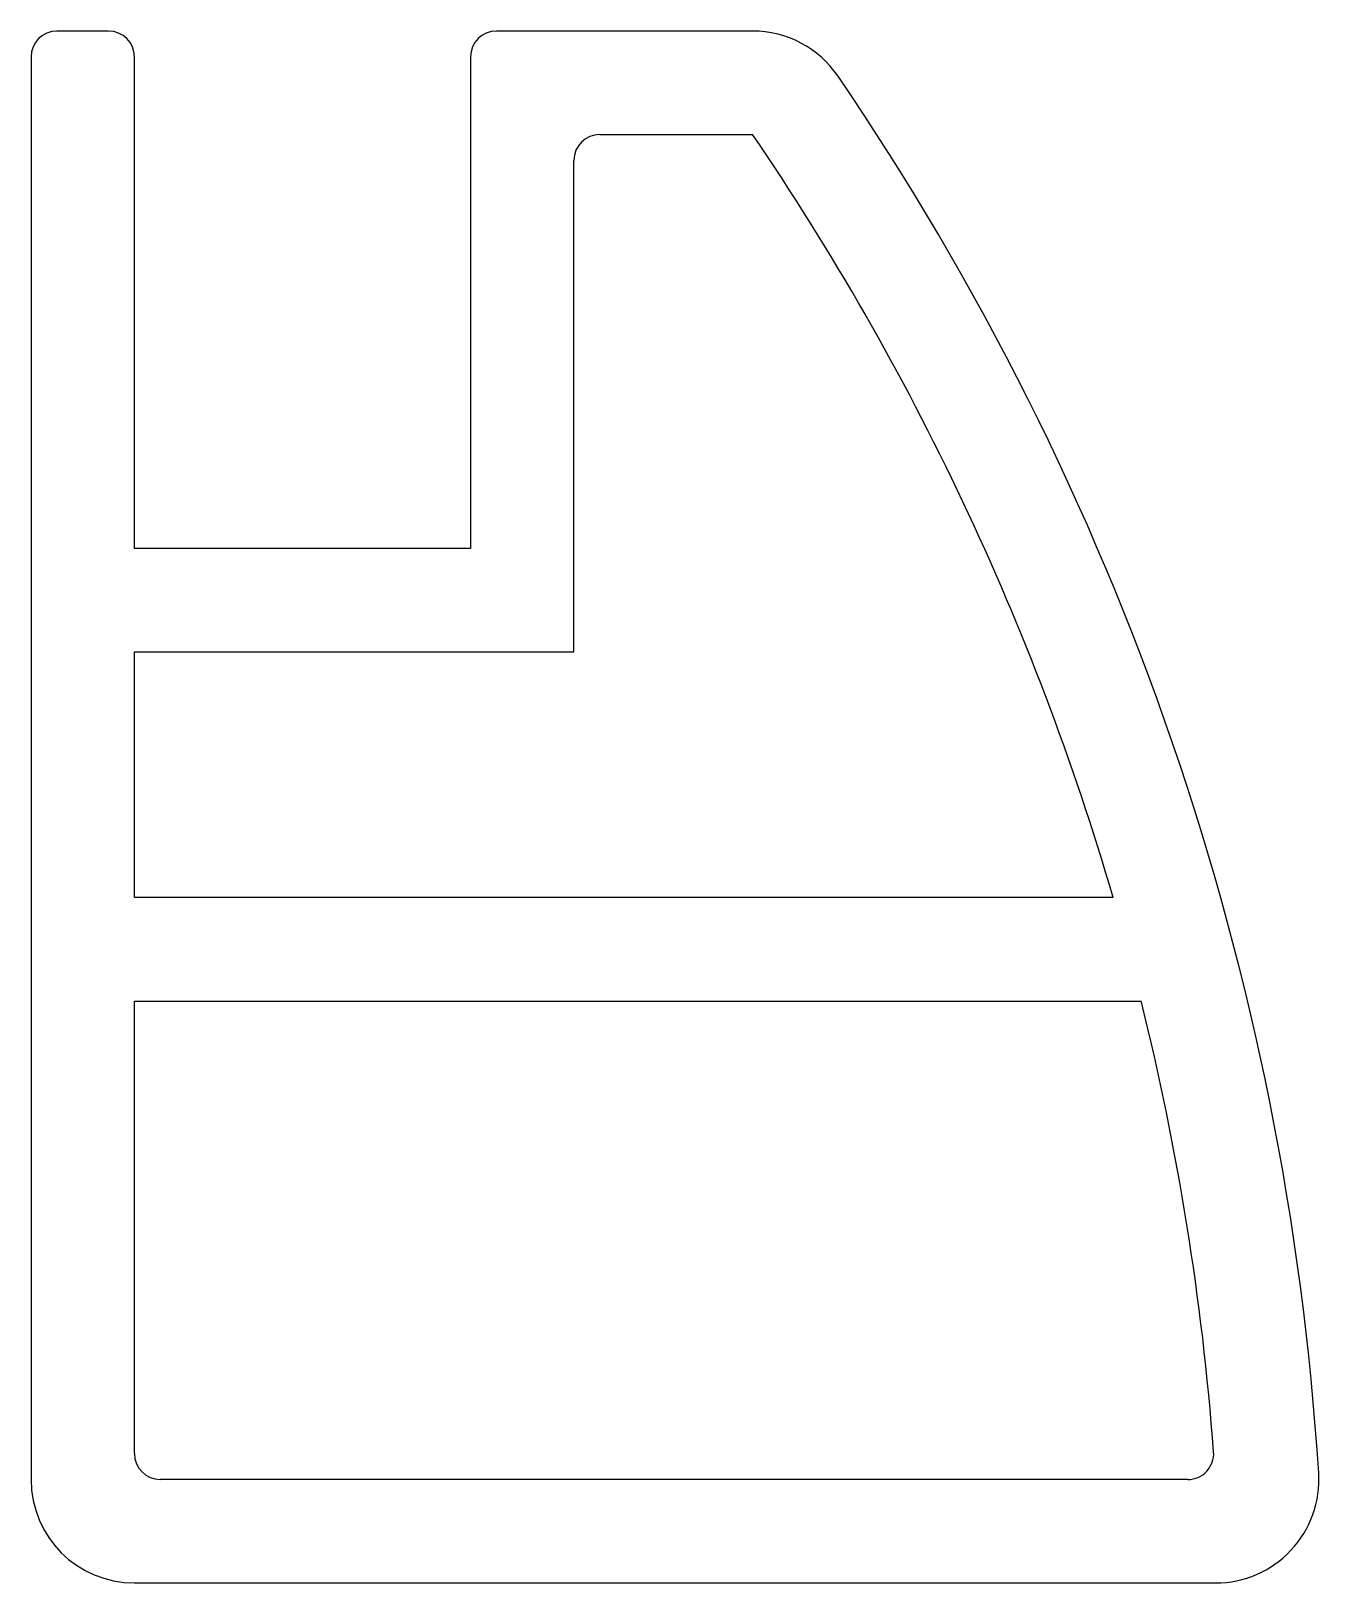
# Model space of a CAD drawing. Extents: x 0.9 to 25.8, y 0.9 to 30.9.
import ezdxf

# ---------------------------------------------------------------- set-up
doc = ezdxf.new("R2010")
doc.units = 0
doc.layers.get('0').update_dxf_attribs({"linetype": 'CONTINUOUS'})

msp = doc.modelspace()

# ---------------------------------------------------------------- linework, layer by layer
for p, q in [((2.421, 30.903), (1.421, 30.903)), ((14.877, 30.903), (9.921, 30.903)), ((0.921, 30.403), (0.921, 2.903)), ((2.921, 20.903), (2.921, 30.403)), ((9.421, 30.403), (9.421, 20.903)), ((11.921, 28.903), (14.877, 28.903)), ((11.421, 18.903), (11.421, 28.403)), ((9.421, 20.903), (2.921, 20.903)), ((2.921, 14.153), (2.921, 18.903)), ((2.921, 18.903), (11.421, 18.903)), ((21.85, 14.153), (2.921, 14.153)), ((2.921, 3.403), (2.921, 12.153)), ((2.921, 12.153), (22.391, 12.153)), ((23.294, 2.903), (3.421, 2.903)), ((2.921, 0.903), (23.83, 0.903))]:
    msp.add_line(p, q)
for centre, radius, start, end in [((1.421, 30.403), 0.5, 90, 180), ((2.421, 30.403), 0.5, 0, 90), ((9.921, 30.403), 0.5, 90, 180), ((14.877, 28.903), 2, 34.3189, 90), ((-28.107, -0.439), 54.044, 3.6824, 34.3189), ((11.921, 28.403), 0.5, 90, 180), ((-28.107, -0.439), 52.044, 16.2833, 34.3189), ((-28.107, -0.439), 52.044, 4.2753, 14.0021), ((3.421, 3.403), 0.5, 180, 270), ((23.294, 3.403), 0.5, 270, 4.2753), ((23.83, 2.903), 2, 270, 3.6824), ((2.921, 2.903), 2, 180, 270)]:
    msp.add_arc(centre, radius, start, end)

doc.saveas('drawing.dxf')
